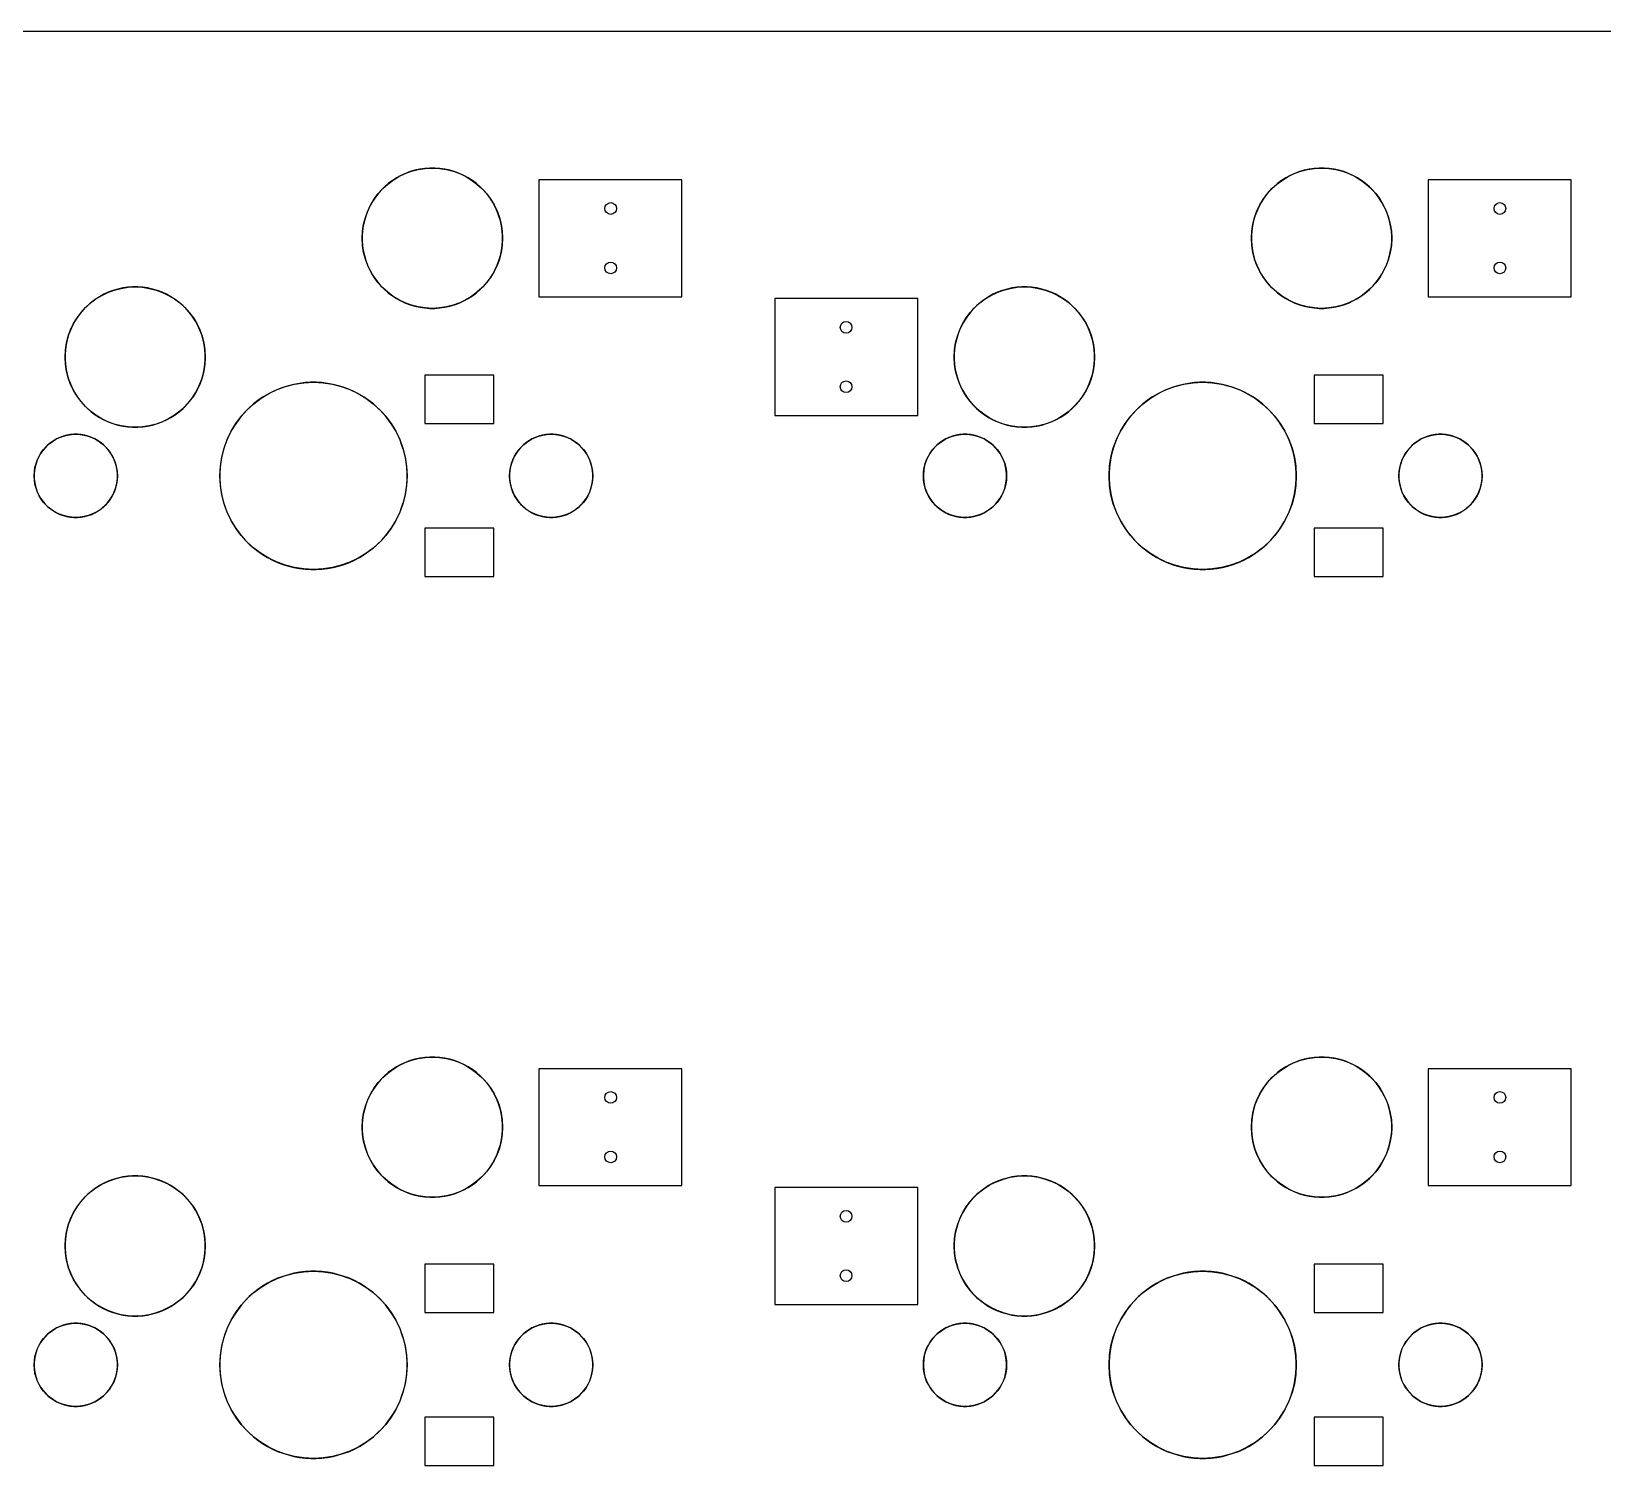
# Model space of a CAD drawing. Header units: millimetres. Extents: x 10 to 238, y 10 to 86.
# Drawn here: x 107.97 to 141.54, y 54.85 to 85.5 of the extents above; entities that cross this region are included whole.
import ezdxf

# ---------------------------------------------------------------- set-up
doc = ezdxf.new("R2010")
doc.units = ezdxf.units.MM

msp = doc.modelspace()

# ---------------------------------------------------------------- linework, layer by layer
at = {"layer": '16_copper'}
for points in [[(121.873, 82.33), (118.815, 82.33), (118.815, 79.83), (121.873, 79.83)], [(140.873, 82.33), (137.815, 82.33), (137.815, 79.83), (140.873, 79.83)], [(126.915, 79.79), (123.857, 79.79), (123.857, 77.29), (126.915, 77.29)], [(117.854, 78.154), (116.38, 78.154), (116.38, 77.117), (117.854, 77.117)], [(136.854, 78.154), (135.38, 78.154), (135.38, 77.117), (136.854, 77.117)], [(117.854, 74.883), (116.38, 74.883), (116.38, 73.847), (117.854, 73.847)], [(136.854, 74.883), (135.38, 74.883), (135.38, 73.847), (136.854, 73.847)], [(121.873, 63.33), (118.815, 63.33), (118.815, 60.83), (121.873, 60.83)], [(140.873, 63.33), (137.815, 63.33), (137.815, 60.83), (140.873, 60.83)], [(126.915, 60.79), (123.857, 60.79), (123.857, 58.29), (126.915, 58.29)], [(117.854, 59.154), (116.38, 59.154), (116.38, 58.117), (117.854, 58.117)], [(136.854, 59.154), (135.38, 59.154), (135.38, 58.117), (136.854, 58.117)], [(117.854, 55.884), (116.38, 55.884), (116.38, 54.847), (117.854, 54.847)], [(136.854, 55.884), (135.38, 55.884), (135.38, 54.847), (136.854, 54.847)]]:
    msp.add_lwpolyline(points, close=True, dxfattribs=at)
at = {"layer": 'drills_NPTH'}
for centre, radius in [((116.54, 81.08), 1.499), ((135.54, 81.08), 1.499), ((110.19, 78.54), 1.499), ((129.19, 78.54), 1.499), ((114, 76), 2), ((133, 76), 2), ((108.92, 76), 0.889), ((119.08, 76), 0.889), ((127.92, 76), 0.889), ((138.08, 76), 0.889), ((116.54, 62.08), 1.499), ((135.54, 62.08), 1.499), ((110.19, 59.54), 1.499), ((129.19, 59.54), 1.499), ((114, 57), 2), ((133, 57), 2), ((108.92, 57), 0.889), ((119.08, 57), 0.889), ((127.92, 57), 0.889), ((138.08, 57), 0.889)]:
    msp.add_circle(centre, radius, dxfattribs=at)
at = {"layer": 'drills_PTH'}
for centre in [(120.35, 81.715), (139.35, 81.715), (120.35, 80.445), (139.35, 80.445), (125.38, 79.175), (125.38, 77.905), (120.35, 62.715), (139.35, 62.715), (120.35, 61.445), (139.35, 61.445), (125.38, 60.175), (125.38, 58.905)]:
    msp.add_circle(centre, 0.125, dxfattribs=at)
at = {"layer": 'holes'}
for points in [[(115.041, 81.026), (115.049, 80.92), (115.064, 80.814), (115.087, 80.709), (115.117, 80.606), (115.155, 80.506), (115.199, 80.409), (115.25, 80.315), (115.308, 80.225), (115.372, 80.139), (115.442, 80.058), (115.518, 79.982), (115.599, 79.912), (115.685, 79.848), (115.775, 79.79), (115.869, 79.739), (115.966, 79.695), (116.066, 79.657), (116.169, 79.627), (116.274, 79.604), (116.38, 79.589), (116.486, 79.581), (116.594, 79.581), (116.7, 79.589), (116.806, 79.604), (116.911, 79.627), (117.014, 79.657), (117.114, 79.695), (117.211, 79.739), (117.305, 79.79), (117.395, 79.848), (117.481, 79.912), (117.562, 79.982), (117.638, 80.058), (117.708, 80.139), (117.772, 80.225), (117.83, 80.315), (117.881, 80.409), (117.925, 80.506), (117.963, 80.606), (117.993, 80.709), (118.016, 80.814), (118.031, 80.92), (118.039, 81.026), (118.039, 81.134), (118.031, 81.24), (118.016, 81.346), (117.993, 81.451), (117.963, 81.554), (117.925, 81.654), (117.881, 81.751), (117.83, 81.845), (117.772, 81.935), (117.708, 82.021), (117.638, 82.102), (117.562, 82.178), (117.481, 82.248), (117.395, 82.312), (117.305, 82.37), (117.211, 82.421), (117.114, 82.465), (117.014, 82.503), (116.911, 82.533), (116.806, 82.556), (116.7, 82.571), (116.594, 82.579), (116.486, 82.579), (116.38, 82.571), (116.274, 82.556), (116.169, 82.533), (116.066, 82.503), (115.966, 82.465), (115.869, 82.421), (115.775, 82.37), (115.685, 82.312), (115.599, 82.248), (115.518, 82.178), (115.442, 82.102), (115.372, 82.021), (115.308, 81.935), (115.25, 81.845), (115.199, 81.751), (115.155, 81.654), (115.117, 81.554), (115.087, 81.451), (115.064, 81.346), (115.049, 81.24), (115.041, 81.134), (115.041, 81.026)], [(134.041, 81.026), (134.049, 80.92), (134.064, 80.814), (134.087, 80.709), (134.117, 80.606), (134.155, 80.506), (134.199, 80.409), (134.25, 80.315), (134.308, 80.225), (134.372, 80.139), (134.442, 80.058), (134.518, 79.982), (134.599, 79.912), (134.685, 79.848), (134.775, 79.79), (134.869, 79.739), (134.966, 79.695), (135.066, 79.657), (135.169, 79.627), (135.274, 79.604), (135.38, 79.589), (135.486, 79.581), (135.594, 79.581), (135.7, 79.589), (135.806, 79.604), (135.911, 79.627), (136.014, 79.657), (136.114, 79.695), (136.211, 79.739), (136.305, 79.79), (136.395, 79.848), (136.481, 79.912), (136.562, 79.982), (136.638, 80.058), (136.708, 80.139), (136.772, 80.225), (136.83, 80.315), (136.881, 80.409), (136.925, 80.506), (136.963, 80.606), (136.993, 80.709), (137.016, 80.814), (137.031, 80.92), (137.039, 81.026), (137.039, 81.134), (137.031, 81.24), (137.016, 81.346), (136.993, 81.451), (136.963, 81.554), (136.925, 81.654), (136.881, 81.751), (136.83, 81.845), (136.772, 81.935), (136.708, 82.021), (136.638, 82.102), (136.562, 82.178), (136.481, 82.248), (136.395, 82.312), (136.305, 82.37), (136.211, 82.421), (136.114, 82.465), (136.014, 82.503), (135.911, 82.533), (135.806, 82.556), (135.7, 82.571), (135.594, 82.579), (135.486, 82.579), (135.38, 82.571), (135.274, 82.556), (135.169, 82.533), (135.066, 82.503), (134.966, 82.465), (134.869, 82.421), (134.775, 82.37), (134.685, 82.312), (134.599, 82.248), (134.518, 82.178), (134.442, 82.102), (134.372, 82.021), (134.308, 81.935), (134.25, 81.845), (134.199, 81.751), (134.155, 81.654), (134.117, 81.554), (134.087, 81.451), (134.064, 81.346), (134.049, 81.24), (134.041, 81.134), (134.041, 81.026)], [(108.691, 78.486), (108.699, 78.38), (108.714, 78.274), (108.737, 78.169), (108.767, 78.066), (108.805, 77.966), (108.849, 77.869), (108.9, 77.775), (108.958, 77.685), (109.022, 77.599), (109.092, 77.518), (109.168, 77.442), (109.249, 77.372), (109.335, 77.308), (109.425, 77.25), (109.519, 77.199), (109.616, 77.155), (109.716, 77.117), (109.819, 77.087), (109.924, 77.064), (110.03, 77.049), (110.136, 77.041), (110.244, 77.041), (110.35, 77.049), (110.456, 77.064), (110.561, 77.087), (110.664, 77.117), (110.764, 77.155), (110.861, 77.199), (110.955, 77.25), (111.045, 77.308), (111.131, 77.372), (111.212, 77.442), (111.288, 77.518), (111.358, 77.599), (111.422, 77.685), (111.48, 77.775), (111.531, 77.869), (111.575, 77.966), (111.613, 78.066), (111.643, 78.169), (111.666, 78.274), (111.681, 78.38), (111.689, 78.486), (111.689, 78.594), (111.681, 78.7), (111.666, 78.806), (111.643, 78.911), (111.613, 79.014), (111.575, 79.114), (111.531, 79.211), (111.48, 79.305), (111.422, 79.395), (111.358, 79.481), (111.288, 79.562), (111.212, 79.638), (111.131, 79.708), (111.045, 79.772), (110.955, 79.83), (110.861, 79.881), (110.764, 79.925), (110.664, 79.963), (110.561, 79.993), (110.456, 80.016), (110.35, 80.031), (110.244, 80.039), (110.136, 80.039), (110.03, 80.031), (109.924, 80.016), (109.819, 79.993), (109.716, 79.963), (109.616, 79.925), (109.519, 79.881), (109.425, 79.83), (109.335, 79.772), (109.249, 79.708), (109.168, 79.638), (109.092, 79.562), (109.022, 79.481), (108.958, 79.395), (108.9, 79.305), (108.849, 79.211), (108.805, 79.114), (108.767, 79.014), (108.737, 78.911), (108.714, 78.806), (108.699, 78.7), (108.691, 78.594), (108.691, 78.486)], [(127.691, 78.486), (127.699, 78.38), (127.714, 78.274), (127.737, 78.169), (127.767, 78.066), (127.805, 77.966), (127.849, 77.869), (127.9, 77.775), (127.958, 77.685), (128.022, 77.599), (128.092, 77.518), (128.168, 77.442), (128.249, 77.372), (128.335, 77.308), (128.425, 77.25), (128.519, 77.199), (128.616, 77.155), (128.716, 77.117), (128.819, 77.087), (128.924, 77.064), (129.03, 77.049), (129.136, 77.041), (129.244, 77.041), (129.35, 77.049), (129.456, 77.064), (129.561, 77.087), (129.664, 77.117), (129.764, 77.155), (129.861, 77.199), (129.955, 77.25), (130.045, 77.308), (130.131, 77.372), (130.212, 77.442), (130.288, 77.518), (130.358, 77.599), (130.422, 77.685), (130.48, 77.775), (130.531, 77.869), (130.575, 77.966), (130.613, 78.066), (130.643, 78.169), (130.666, 78.274), (130.681, 78.38), (130.689, 78.486), (130.689, 78.594), (130.681, 78.7), (130.666, 78.806), (130.643, 78.911), (130.613, 79.014), (130.575, 79.114), (130.531, 79.211), (130.48, 79.305), (130.422, 79.395), (130.358, 79.481), (130.288, 79.562), (130.212, 79.638), (130.131, 79.708), (130.045, 79.772), (129.955, 79.83), (129.861, 79.881), (129.764, 79.925), (129.664, 79.963), (129.561, 79.993), (129.456, 80.016), (129.35, 80.031), (129.244, 80.039), (129.136, 80.039), (129.03, 80.031), (128.924, 80.016), (128.819, 79.993), (128.716, 79.963), (128.616, 79.925), (128.519, 79.881), (128.425, 79.83), (128.335, 79.772), (128.249, 79.708), (128.168, 79.638), (128.092, 79.562), (128.022, 79.481), (127.958, 79.395), (127.9, 79.305), (127.849, 79.211), (127.805, 79.114), (127.767, 79.014), (127.737, 78.911), (127.714, 78.806), (127.699, 78.7), (127.691, 78.594), (127.691, 78.486)], [(112, 75.94), (112.007, 75.819), (112.022, 75.699), (112.044, 75.58), (112.073, 75.463), (112.109, 75.347), (112.151, 75.234), (112.201, 75.124), (112.257, 75.017), (112.32, 74.914), (112.388, 74.814), (112.463, 74.719), (112.543, 74.629), (112.629, 74.543), (112.719, 74.463), (112.814, 74.388), (112.914, 74.32), (113.017, 74.257), (113.124, 74.201), (113.234, 74.151), (113.347, 74.109), (113.463, 74.073), (113.58, 74.044), (113.699, 74.022), (113.819, 74.007), (113.94, 74), (114.06, 74), (114.181, 74.007), (114.301, 74.022), (114.42, 74.044), (114.537, 74.073), (114.653, 74.109), (114.766, 74.151), (114.876, 74.201), (114.983, 74.257), (115.086, 74.32), (115.186, 74.388), (115.281, 74.463), (115.371, 74.543), (115.457, 74.629), (115.537, 74.719), (115.612, 74.814), (115.68, 74.914), (115.743, 75.017), (115.799, 75.124), (115.849, 75.234), (115.891, 75.347), (115.927, 75.463), (115.956, 75.58), (115.978, 75.699), (115.993, 75.819), (116, 75.94), (116, 76.06), (115.993, 76.181), (115.978, 76.301), (115.956, 76.42), (115.927, 76.537), (115.891, 76.653), (115.849, 76.766), (115.799, 76.876), (115.743, 76.983), (115.68, 77.086), (115.612, 77.186), (115.537, 77.281), (115.457, 77.371), (115.371, 77.457), (115.281, 77.537), (115.186, 77.612), (115.086, 77.68), (114.983, 77.743), (114.876, 77.799), (114.766, 77.849), (114.653, 77.891), (114.537, 77.927), (114.42, 77.956), (114.301, 77.978), (114.181, 77.993), (114.06, 78), (113.94, 78), (113.819, 77.993), (113.699, 77.978), (113.58, 77.956), (113.463, 77.927), (113.347, 77.891), (113.234, 77.849), (113.124, 77.799), (113.017, 77.743), (112.914, 77.68), (112.814, 77.612), (112.719, 77.537), (112.629, 77.457), (112.543, 77.371), (112.463, 77.281), (112.388, 77.186), (112.32, 77.086), (112.257, 76.983), (112.201, 76.876), (112.151, 76.766), (112.109, 76.653), (112.073, 76.537), (112.044, 76.42), (112.022, 76.301), (112.007, 76.181), (112, 76.06), (112, 75.94)], [(131, 75.94), (131.007, 75.819), (131.022, 75.699), (131.044, 75.58), (131.073, 75.463), (131.109, 75.347), (131.151, 75.234), (131.201, 75.124), (131.257, 75.017), (131.32, 74.914), (131.388, 74.814), (131.463, 74.719), (131.543, 74.629), (131.629, 74.543), (131.719, 74.463), (131.814, 74.388), (131.914, 74.32), (132.017, 74.257), (132.124, 74.201), (132.234, 74.151), (132.347, 74.109), (132.463, 74.073), (132.58, 74.044), (132.699, 74.022), (132.819, 74.007), (132.94, 74), (133.06, 74), (133.181, 74.007), (133.301, 74.022), (133.42, 74.044), (133.537, 74.073), (133.653, 74.109), (133.766, 74.151), (133.876, 74.201), (133.983, 74.257), (134.086, 74.32), (134.186, 74.388), (134.281, 74.463), (134.371, 74.543), (134.457, 74.629), (134.537, 74.719), (134.612, 74.814), (134.68, 74.914), (134.743, 75.017), (134.799, 75.124), (134.849, 75.234), (134.891, 75.347), (134.927, 75.463), (134.956, 75.58), (134.978, 75.699), (134.993, 75.819), (135, 75.94), (135, 76.06), (134.993, 76.181), (134.978, 76.301), (134.956, 76.42), (134.927, 76.537), (134.891, 76.653), (134.849, 76.766), (134.799, 76.876), (134.743, 76.983), (134.68, 77.086), (134.612, 77.186), (134.537, 77.281), (134.457, 77.371), (134.371, 77.457), (134.281, 77.537), (134.186, 77.612), (134.086, 77.68), (133.983, 77.743), (133.876, 77.799), (133.766, 77.849), (133.653, 77.891), (133.537, 77.927), (133.42, 77.956), (133.301, 77.978), (133.181, 77.993), (133.06, 78), (132.94, 78), (132.819, 77.993), (132.699, 77.978), (132.58, 77.956), (132.463, 77.927), (132.347, 77.891), (132.234, 77.849), (132.124, 77.799), (132.017, 77.743), (131.914, 77.68), (131.814, 77.612), (131.719, 77.537), (131.629, 77.457), (131.543, 77.371), (131.463, 77.281), (131.388, 77.186), (131.32, 77.086), (131.257, 76.983), (131.201, 76.876), (131.151, 76.766), (131.109, 76.653), (131.073, 76.537), (131.044, 76.42), (131.022, 76.301), (131.007, 76.181), (131, 76.06), (131, 75.94)], [(108.031, 75.961), (108.038, 75.884), (108.051, 75.807), (108.071, 75.732), (108.098, 75.659), (108.131, 75.589), (108.17, 75.522), (108.214, 75.458), (108.264, 75.399), (108.319, 75.344), (108.378, 75.294), (108.442, 75.25), (108.509, 75.211), (108.579, 75.178), (108.652, 75.151), (108.727, 75.131), (108.804, 75.118), (108.881, 75.111), (108.959, 75.111), (109.036, 75.118), (109.113, 75.131), (109.188, 75.151), (109.261, 75.178), (109.331, 75.211), (109.398, 75.25), (109.462, 75.294), (109.521, 75.344), (109.576, 75.399), (109.626, 75.458), (109.67, 75.522), (109.709, 75.589), (109.742, 75.659), (109.769, 75.732), (109.789, 75.807), (109.802, 75.884), (109.809, 75.961), (109.809, 76.039), (109.802, 76.116), (109.789, 76.193), (109.769, 76.268), (109.742, 76.341), (109.709, 76.411), (109.67, 76.478), (109.626, 76.542), (109.576, 76.601), (109.521, 76.656), (109.462, 76.706), (109.398, 76.75), (109.331, 76.789), (109.261, 76.822), (109.188, 76.849), (109.113, 76.869), (109.036, 76.882), (108.959, 76.889), (108.881, 76.889), (108.804, 76.882), (108.727, 76.869), (108.652, 76.849), (108.579, 76.822), (108.509, 76.789), (108.442, 76.75), (108.378, 76.706), (108.319, 76.656), (108.264, 76.601), (108.214, 76.542), (108.17, 76.478), (108.131, 76.411), (108.098, 76.341), (108.071, 76.268), (108.051, 76.193), (108.038, 76.116), (108.031, 76.039), (108.031, 75.961)], [(118.191, 75.961), (118.198, 75.884), (118.211, 75.807), (118.231, 75.732), (118.258, 75.659), (118.291, 75.589), (118.33, 75.522), (118.374, 75.458), (118.424, 75.399), (118.479, 75.344), (118.538, 75.294), (118.602, 75.25), (118.669, 75.211), (118.739, 75.178), (118.812, 75.151), (118.887, 75.131), (118.964, 75.118), (119.041, 75.111), (119.119, 75.111), (119.196, 75.118), (119.273, 75.131), (119.348, 75.151), (119.421, 75.178), (119.491, 75.211), (119.558, 75.25), (119.622, 75.294), (119.681, 75.344), (119.736, 75.399), (119.786, 75.458), (119.83, 75.522), (119.869, 75.589), (119.902, 75.659), (119.929, 75.732), (119.949, 75.807), (119.962, 75.884), (119.969, 75.961), (119.969, 76.039), (119.962, 76.116), (119.949, 76.193), (119.929, 76.268), (119.902, 76.341), (119.869, 76.411), (119.83, 76.478), (119.786, 76.542), (119.736, 76.601), (119.681, 76.656), (119.622, 76.706), (119.558, 76.75), (119.491, 76.789), (119.421, 76.822), (119.348, 76.849), (119.273, 76.869), (119.196, 76.882), (119.119, 76.889), (119.041, 76.889), (118.964, 76.882), (118.887, 76.869), (118.812, 76.849), (118.739, 76.822), (118.669, 76.789), (118.602, 76.75), (118.538, 76.706), (118.479, 76.656), (118.424, 76.601), (118.374, 76.542), (118.33, 76.478), (118.291, 76.411), (118.258, 76.341), (118.231, 76.268), (118.211, 76.193), (118.198, 76.116), (118.191, 76.039), (118.191, 75.961)], [(127.031, 75.961), (127.038, 75.884), (127.051, 75.807), (127.071, 75.732), (127.098, 75.659), (127.131, 75.589), (127.17, 75.522), (127.214, 75.458), (127.264, 75.399), (127.319, 75.344), (127.378, 75.294), (127.442, 75.25), (127.509, 75.211), (127.579, 75.178), (127.652, 75.151), (127.727, 75.131), (127.804, 75.118), (127.881, 75.111), (127.959, 75.111), (128.036, 75.118), (128.113, 75.131), (128.188, 75.151), (128.261, 75.178), (128.331, 75.211), (128.398, 75.25), (128.462, 75.294), (128.521, 75.344), (128.576, 75.399), (128.626, 75.458), (128.67, 75.522), (128.709, 75.589), (128.742, 75.659), (128.769, 75.732), (128.789, 75.807), (128.802, 75.884), (128.809, 75.961), (128.809, 76.039), (128.802, 76.116), (128.789, 76.193), (128.769, 76.268), (128.742, 76.341), (128.709, 76.411), (128.67, 76.478), (128.626, 76.542), (128.576, 76.601), (128.521, 76.656), (128.462, 76.706), (128.398, 76.75), (128.331, 76.789), (128.261, 76.822), (128.188, 76.849), (128.113, 76.869), (128.036, 76.882), (127.959, 76.889), (127.881, 76.889), (127.804, 76.882), (127.727, 76.869), (127.652, 76.849), (127.579, 76.822), (127.509, 76.789), (127.442, 76.75), (127.378, 76.706), (127.319, 76.656), (127.264, 76.601), (127.214, 76.542), (127.17, 76.478), (127.131, 76.411), (127.098, 76.341), (127.071, 76.268), (127.051, 76.193), (127.038, 76.116), (127.031, 76.039), (127.031, 75.961)], [(137.191, 75.961), (137.198, 75.884), (137.211, 75.807), (137.231, 75.732), (137.258, 75.659), (137.291, 75.589), (137.33, 75.522), (137.374, 75.458), (137.424, 75.399), (137.479, 75.344), (137.538, 75.294), (137.602, 75.25), (137.669, 75.211), (137.739, 75.178), (137.812, 75.151), (137.887, 75.131), (137.964, 75.118), (138.041, 75.111), (138.119, 75.111), (138.196, 75.118), (138.273, 75.131), (138.348, 75.151), (138.421, 75.178), (138.491, 75.211), (138.558, 75.25), (138.622, 75.294), (138.681, 75.344), (138.736, 75.399), (138.786, 75.458), (138.83, 75.522), (138.869, 75.589), (138.902, 75.659), (138.929, 75.732), (138.949, 75.807), (138.962, 75.884), (138.969, 75.961), (138.969, 76.039), (138.962, 76.116), (138.949, 76.193), (138.929, 76.268), (138.902, 76.341), (138.869, 76.411), (138.83, 76.478), (138.786, 76.542), (138.736, 76.601), (138.681, 76.656), (138.622, 76.706), (138.558, 76.75), (138.491, 76.789), (138.421, 76.822), (138.348, 76.849), (138.273, 76.869), (138.196, 76.882), (138.119, 76.889), (138.041, 76.889), (137.964, 76.882), (137.887, 76.869), (137.812, 76.849), (137.739, 76.822), (137.669, 76.789), (137.602, 76.75), (137.538, 76.706), (137.479, 76.656), (137.424, 76.601), (137.374, 76.542), (137.33, 76.478), (137.291, 76.411), (137.258, 76.341), (137.231, 76.268), (137.211, 76.193), (137.198, 76.116), (137.191, 76.039), (137.191, 75.961)], [(115.041, 62.026), (115.049, 61.92), (115.064, 61.814), (115.087, 61.709), (115.117, 61.606), (115.155, 61.506), (115.199, 61.409), (115.25, 61.315), (115.308, 61.225), (115.372, 61.139), (115.442, 61.058), (115.518, 60.982), (115.599, 60.912), (115.685, 60.848), (115.775, 60.79), (115.869, 60.739), (115.966, 60.695), (116.066, 60.657), (116.169, 60.627), (116.274, 60.604), (116.38, 60.589), (116.486, 60.581), (116.594, 60.581), (116.7, 60.589), (116.806, 60.604), (116.911, 60.627), (117.014, 60.657), (117.114, 60.695), (117.211, 60.739), (117.305, 60.79), (117.395, 60.848), (117.481, 60.912), (117.562, 60.982), (117.638, 61.058), (117.708, 61.139), (117.772, 61.225), (117.83, 61.315), (117.881, 61.409), (117.925, 61.506), (117.963, 61.606), (117.993, 61.709), (118.016, 61.814), (118.031, 61.92), (118.039, 62.026), (118.039, 62.134), (118.031, 62.24), (118.016, 62.346), (117.993, 62.451), (117.963, 62.554), (117.925, 62.654), (117.881, 62.751), (117.83, 62.845), (117.772, 62.935), (117.708, 63.021), (117.638, 63.102), (117.562, 63.178), (117.481, 63.248), (117.395, 63.312), (117.305, 63.37), (117.211, 63.421), (117.114, 63.465), (117.014, 63.503), (116.911, 63.533), (116.806, 63.556), (116.7, 63.571), (116.594, 63.579), (116.486, 63.579), (116.38, 63.571), (116.274, 63.556), (116.169, 63.533), (116.066, 63.503), (115.966, 63.465), (115.869, 63.421), (115.775, 63.37), (115.685, 63.312), (115.599, 63.248), (115.518, 63.178), (115.442, 63.102), (115.372, 63.021), (115.308, 62.935), (115.25, 62.845), (115.199, 62.751), (115.155, 62.654), (115.117, 62.554), (115.087, 62.451), (115.064, 62.346), (115.049, 62.24), (115.041, 62.134), (115.041, 62.026)], [(134.041, 62.026), (134.049, 61.92), (134.064, 61.814), (134.087, 61.709), (134.117, 61.606), (134.155, 61.506), (134.199, 61.409), (134.25, 61.315), (134.308, 61.225), (134.372, 61.139), (134.442, 61.058), (134.518, 60.982), (134.599, 60.912), (134.685, 60.848), (134.775, 60.79), (134.869, 60.739), (134.966, 60.695), (135.066, 60.657), (135.169, 60.627), (135.274, 60.604), (135.38, 60.589), (135.486, 60.581), (135.594, 60.581), (135.7, 60.589), (135.806, 60.604), (135.911, 60.627), (136.014, 60.657), (136.114, 60.695), (136.211, 60.739), (136.305, 60.79), (136.395, 60.848), (136.481, 60.912), (136.562, 60.982), (136.638, 61.058), (136.708, 61.139), (136.772, 61.225), (136.83, 61.315), (136.881, 61.409), (136.925, 61.506), (136.963, 61.606), (136.993, 61.709), (137.016, 61.814), (137.031, 61.92), (137.039, 62.026), (137.039, 62.134), (137.031, 62.24), (137.016, 62.346), (136.993, 62.451), (136.963, 62.554), (136.925, 62.654), (136.881, 62.751), (136.83, 62.845), (136.772, 62.935), (136.708, 63.021), (136.638, 63.102), (136.562, 63.178), (136.481, 63.248), (136.395, 63.312), (136.305, 63.37), (136.211, 63.421), (136.114, 63.465), (136.014, 63.503), (135.911, 63.533), (135.806, 63.556), (135.7, 63.571), (135.594, 63.579), (135.486, 63.579), (135.38, 63.571), (135.274, 63.556), (135.169, 63.533), (135.066, 63.503), (134.966, 63.465), (134.869, 63.421), (134.775, 63.37), (134.685, 63.312), (134.599, 63.248), (134.518, 63.178), (134.442, 63.102), (134.372, 63.021), (134.308, 62.935), (134.25, 62.845), (134.199, 62.751), (134.155, 62.654), (134.117, 62.554), (134.087, 62.451), (134.064, 62.346), (134.049, 62.24), (134.041, 62.134), (134.041, 62.026)], [(108.691, 59.486), (108.699, 59.38), (108.714, 59.274), (108.737, 59.169), (108.767, 59.066), (108.805, 58.966), (108.849, 58.869), (108.9, 58.775), (108.958, 58.685), (109.022, 58.599), (109.092, 58.518), (109.168, 58.442), (109.249, 58.372), (109.335, 58.308), (109.425, 58.25), (109.519, 58.199), (109.616, 58.155), (109.716, 58.117), (109.819, 58.087), (109.924, 58.064), (110.03, 58.049), (110.136, 58.041), (110.244, 58.041), (110.35, 58.049), (110.456, 58.064), (110.561, 58.087), (110.664, 58.117), (110.764, 58.155), (110.861, 58.199), (110.955, 58.25), (111.045, 58.308), (111.131, 58.372), (111.212, 58.442), (111.288, 58.518), (111.358, 58.599), (111.422, 58.685), (111.48, 58.775), (111.531, 58.869), (111.575, 58.966), (111.613, 59.066), (111.643, 59.169), (111.666, 59.274), (111.681, 59.38), (111.689, 59.486), (111.689, 59.594), (111.681, 59.7), (111.666, 59.806), (111.643, 59.911), (111.613, 60.014), (111.575, 60.114), (111.531, 60.211), (111.48, 60.305), (111.422, 60.395), (111.358, 60.481), (111.288, 60.562), (111.212, 60.638), (111.131, 60.708), (111.045, 60.772), (110.955, 60.83), (110.861, 60.881), (110.764, 60.925), (110.664, 60.963), (110.561, 60.993), (110.456, 61.016), (110.35, 61.031), (110.244, 61.039), (110.136, 61.039), (110.03, 61.031), (109.924, 61.016), (109.819, 60.993), (109.716, 60.963), (109.616, 60.925), (109.519, 60.881), (109.425, 60.83), (109.335, 60.772), (109.249, 60.708), (109.168, 60.638), (109.092, 60.562), (109.022, 60.481), (108.958, 60.395), (108.9, 60.305), (108.849, 60.211), (108.805, 60.114), (108.767, 60.014), (108.737, 59.911), (108.714, 59.806), (108.699, 59.7), (108.691, 59.594), (108.691, 59.486)], [(127.691, 59.486), (127.699, 59.38), (127.714, 59.274), (127.737, 59.169), (127.767, 59.066), (127.805, 58.966), (127.849, 58.869), (127.9, 58.775), (127.958, 58.685), (128.022, 58.599), (128.092, 58.518), (128.168, 58.442), (128.249, 58.372), (128.335, 58.308), (128.425, 58.25), (128.519, 58.199), (128.616, 58.155), (128.716, 58.117), (128.819, 58.087), (128.924, 58.064), (129.03, 58.049), (129.136, 58.041), (129.244, 58.041), (129.35, 58.049), (129.456, 58.064), (129.561, 58.087), (129.664, 58.117), (129.764, 58.155), (129.861, 58.199), (129.955, 58.25), (130.045, 58.308), (130.131, 58.372), (130.212, 58.442), (130.288, 58.518), (130.358, 58.599), (130.422, 58.685), (130.48, 58.775), (130.531, 58.869), (130.575, 58.966), (130.613, 59.066), (130.643, 59.169), (130.666, 59.274), (130.681, 59.38), (130.689, 59.486), (130.689, 59.594), (130.681, 59.7), (130.666, 59.806), (130.643, 59.911), (130.613, 60.014), (130.575, 60.114), (130.531, 60.211), (130.48, 60.305), (130.422, 60.395), (130.358, 60.481), (130.288, 60.562), (130.212, 60.638), (130.131, 60.708), (130.045, 60.772), (129.955, 60.83), (129.861, 60.881), (129.764, 60.925), (129.664, 60.963), (129.561, 60.993), (129.456, 61.016), (129.35, 61.031), (129.244, 61.039), (129.136, 61.039), (129.03, 61.031), (128.924, 61.016), (128.819, 60.993), (128.716, 60.963), (128.616, 60.925), (128.519, 60.881), (128.425, 60.83), (128.335, 60.772), (128.249, 60.708), (128.168, 60.638), (128.092, 60.562), (128.022, 60.481), (127.958, 60.395), (127.9, 60.305), (127.849, 60.211), (127.805, 60.114), (127.767, 60.014), (127.737, 59.911), (127.714, 59.806), (127.699, 59.7), (127.691, 59.594), (127.691, 59.486)], [(112, 56.94), (112.007, 56.819), (112.022, 56.699), (112.044, 56.58), (112.073, 56.463), (112.109, 56.347), (112.151, 56.234), (112.201, 56.124), (112.257, 56.017), (112.32, 55.914), (112.388, 55.814), (112.463, 55.719), (112.543, 55.629), (112.629, 55.543), (112.719, 55.463), (112.814, 55.388), (112.914, 55.32), (113.017, 55.257), (113.124, 55.201), (113.234, 55.151), (113.347, 55.109), (113.463, 55.073), (113.58, 55.044), (113.699, 55.022), (113.819, 55.007), (113.94, 55), (114.06, 55), (114.181, 55.007), (114.301, 55.022), (114.42, 55.044), (114.537, 55.073), (114.653, 55.109), (114.766, 55.151), (114.876, 55.201), (114.983, 55.257), (115.086, 55.32), (115.186, 55.388), (115.281, 55.463), (115.371, 55.543), (115.457, 55.629), (115.537, 55.719), (115.612, 55.814), (115.68, 55.914), (115.743, 56.017), (115.799, 56.124), (115.849, 56.234), (115.891, 56.347), (115.927, 56.463), (115.956, 56.58), (115.978, 56.699), (115.993, 56.819), (116, 56.94), (116, 57.06), (115.993, 57.181), (115.978, 57.301), (115.956, 57.42), (115.927, 57.537), (115.891, 57.653), (115.849, 57.766), (115.799, 57.876), (115.743, 57.983), (115.68, 58.086), (115.612, 58.186), (115.537, 58.281), (115.457, 58.371), (115.371, 58.457), (115.281, 58.537), (115.186, 58.612), (115.086, 58.68), (114.983, 58.743), (114.876, 58.799), (114.766, 58.849), (114.653, 58.891), (114.537, 58.927), (114.42, 58.956), (114.301, 58.978), (114.181, 58.993), (114.06, 59), (113.94, 59), (113.819, 58.993), (113.699, 58.978), (113.58, 58.956), (113.463, 58.927), (113.347, 58.891), (113.234, 58.849), (113.124, 58.799), (113.017, 58.743), (112.914, 58.68), (112.814, 58.612), (112.719, 58.537), (112.629, 58.457), (112.543, 58.371), (112.463, 58.281), (112.388, 58.186), (112.32, 58.086), (112.257, 57.983), (112.201, 57.876), (112.151, 57.766), (112.109, 57.653), (112.073, 57.537), (112.044, 57.42), (112.022, 57.301), (112.007, 57.181), (112, 57.06), (112, 56.94)], [(131, 56.94), (131.007, 56.819), (131.022, 56.699), (131.044, 56.58), (131.073, 56.463), (131.109, 56.347), (131.151, 56.234), (131.201, 56.124), (131.257, 56.017), (131.32, 55.914), (131.388, 55.814), (131.463, 55.719), (131.543, 55.629), (131.629, 55.543), (131.719, 55.463), (131.814, 55.388), (131.914, 55.32), (132.017, 55.257), (132.124, 55.201), (132.234, 55.151), (132.347, 55.109), (132.463, 55.073), (132.58, 55.044), (132.699, 55.022), (132.819, 55.007), (132.94, 55), (133.06, 55), (133.181, 55.007), (133.301, 55.022), (133.42, 55.044), (133.537, 55.073), (133.653, 55.109), (133.766, 55.151), (133.876, 55.201), (133.983, 55.257), (134.086, 55.32), (134.186, 55.388), (134.281, 55.463), (134.371, 55.543), (134.457, 55.629), (134.537, 55.719), (134.612, 55.814), (134.68, 55.914), (134.743, 56.017), (134.799, 56.124), (134.849, 56.234), (134.891, 56.347), (134.927, 56.463), (134.956, 56.58), (134.978, 56.699), (134.993, 56.819), (135, 56.94), (135, 57.06), (134.993, 57.181), (134.978, 57.301), (134.956, 57.42), (134.927, 57.537), (134.891, 57.653), (134.849, 57.766), (134.799, 57.876), (134.743, 57.983), (134.68, 58.086), (134.612, 58.186), (134.537, 58.281), (134.457, 58.371), (134.371, 58.457), (134.281, 58.537), (134.186, 58.612), (134.086, 58.68), (133.983, 58.743), (133.876, 58.799), (133.766, 58.849), (133.653, 58.891), (133.537, 58.927), (133.42, 58.956), (133.301, 58.978), (133.181, 58.993), (133.06, 59), (132.94, 59), (132.819, 58.993), (132.699, 58.978), (132.58, 58.956), (132.463, 58.927), (132.347, 58.891), (132.234, 58.849), (132.124, 58.799), (132.017, 58.743), (131.914, 58.68), (131.814, 58.612), (131.719, 58.537), (131.629, 58.457), (131.543, 58.371), (131.463, 58.281), (131.388, 58.186), (131.32, 58.086), (131.257, 57.983), (131.201, 57.876), (131.151, 57.766), (131.109, 57.653), (131.073, 57.537), (131.044, 57.42), (131.022, 57.301), (131.007, 57.181), (131, 57.06), (131, 56.94)], [(108.031, 56.961), (108.038, 56.884), (108.051, 56.807), (108.071, 56.732), (108.098, 56.659), (108.131, 56.589), (108.17, 56.522), (108.214, 56.458), (108.264, 56.399), (108.319, 56.344), (108.378, 56.294), (108.442, 56.25), (108.509, 56.211), (108.579, 56.178), (108.652, 56.151), (108.727, 56.131), (108.804, 56.118), (108.881, 56.111), (108.959, 56.111), (109.036, 56.118), (109.113, 56.131), (109.188, 56.151), (109.261, 56.178), (109.331, 56.211), (109.398, 56.25), (109.462, 56.294), (109.521, 56.344), (109.576, 56.399), (109.626, 56.458), (109.67, 56.522), (109.709, 56.589), (109.742, 56.659), (109.769, 56.732), (109.789, 56.807), (109.802, 56.884), (109.809, 56.961), (109.809, 57.039), (109.802, 57.116), (109.789, 57.193), (109.769, 57.268), (109.742, 57.341), (109.709, 57.411), (109.67, 57.478), (109.626, 57.542), (109.576, 57.601), (109.521, 57.656), (109.462, 57.706), (109.398, 57.75), (109.331, 57.789), (109.261, 57.822), (109.188, 57.849), (109.113, 57.869), (109.036, 57.882), (108.959, 57.889), (108.881, 57.889), (108.804, 57.882), (108.727, 57.869), (108.652, 57.849), (108.579, 57.822), (108.509, 57.789), (108.442, 57.75), (108.378, 57.706), (108.319, 57.656), (108.264, 57.601), (108.214, 57.542), (108.17, 57.478), (108.131, 57.411), (108.098, 57.341), (108.071, 57.268), (108.051, 57.193), (108.038, 57.116), (108.031, 57.039), (108.031, 56.961)], [(118.191, 56.961), (118.198, 56.884), (118.211, 56.807), (118.231, 56.732), (118.258, 56.659), (118.291, 56.589), (118.33, 56.522), (118.374, 56.458), (118.424, 56.399), (118.479, 56.344), (118.538, 56.294), (118.602, 56.25), (118.669, 56.211), (118.739, 56.178), (118.812, 56.151), (118.887, 56.131), (118.964, 56.118), (119.041, 56.111), (119.119, 56.111), (119.196, 56.118), (119.273, 56.131), (119.348, 56.151), (119.421, 56.178), (119.491, 56.211), (119.558, 56.25), (119.622, 56.294), (119.681, 56.344), (119.736, 56.399), (119.786, 56.458), (119.83, 56.522), (119.869, 56.589), (119.902, 56.659), (119.929, 56.732), (119.949, 56.807), (119.962, 56.884), (119.969, 56.961), (119.969, 57.039), (119.962, 57.116), (119.949, 57.193), (119.929, 57.268), (119.902, 57.341), (119.869, 57.411), (119.83, 57.478), (119.786, 57.542), (119.736, 57.601), (119.681, 57.656), (119.622, 57.706), (119.558, 57.75), (119.491, 57.789), (119.421, 57.822), (119.348, 57.849), (119.273, 57.869), (119.196, 57.882), (119.119, 57.889), (119.041, 57.889), (118.964, 57.882), (118.887, 57.869), (118.812, 57.849), (118.739, 57.822), (118.669, 57.789), (118.602, 57.75), (118.538, 57.706), (118.479, 57.656), (118.424, 57.601), (118.374, 57.542), (118.33, 57.478), (118.291, 57.411), (118.258, 57.341), (118.231, 57.268), (118.211, 57.193), (118.198, 57.116), (118.191, 57.039), (118.191, 56.961)], [(127.031, 56.961), (127.038, 56.884), (127.051, 56.807), (127.071, 56.732), (127.098, 56.659), (127.131, 56.589), (127.17, 56.522), (127.214, 56.458), (127.264, 56.399), (127.319, 56.344), (127.378, 56.294), (127.442, 56.25), (127.509, 56.211), (127.579, 56.178), (127.652, 56.151), (127.727, 56.131), (127.804, 56.118), (127.881, 56.111), (127.959, 56.111), (128.036, 56.118), (128.113, 56.131), (128.188, 56.151), (128.261, 56.178), (128.331, 56.211), (128.398, 56.25), (128.462, 56.294), (128.521, 56.344), (128.576, 56.399), (128.626, 56.458), (128.67, 56.522), (128.709, 56.589), (128.742, 56.659), (128.769, 56.732), (128.789, 56.807), (128.802, 56.884), (128.809, 56.961), (128.809, 57.039), (128.802, 57.116), (128.789, 57.193), (128.769, 57.268), (128.742, 57.341), (128.709, 57.411), (128.67, 57.478), (128.626, 57.542), (128.576, 57.601), (128.521, 57.656), (128.462, 57.706), (128.398, 57.75), (128.331, 57.789), (128.261, 57.822), (128.188, 57.849), (128.113, 57.869), (128.036, 57.882), (127.959, 57.889), (127.881, 57.889), (127.804, 57.882), (127.727, 57.869), (127.652, 57.849), (127.579, 57.822), (127.509, 57.789), (127.442, 57.75), (127.378, 57.706), (127.319, 57.656), (127.264, 57.601), (127.214, 57.542), (127.17, 57.478), (127.131, 57.411), (127.098, 57.341), (127.071, 57.268), (127.051, 57.193), (127.038, 57.116), (127.031, 57.039), (127.031, 56.961)], [(137.191, 56.961), (137.198, 56.884), (137.211, 56.807), (137.231, 56.732), (137.258, 56.659), (137.291, 56.589), (137.33, 56.522), (137.374, 56.458), (137.424, 56.399), (137.479, 56.344), (137.538, 56.294), (137.602, 56.25), (137.669, 56.211), (137.739, 56.178), (137.812, 56.151), (137.887, 56.131), (137.964, 56.118), (138.041, 56.111), (138.119, 56.111), (138.196, 56.118), (138.273, 56.131), (138.348, 56.151), (138.421, 56.178), (138.491, 56.211), (138.558, 56.25), (138.622, 56.294), (138.681, 56.344), (138.736, 56.399), (138.786, 56.458), (138.83, 56.522), (138.869, 56.589), (138.902, 56.659), (138.929, 56.732), (138.949, 56.807), (138.962, 56.884), (138.969, 56.961), (138.969, 57.039), (138.962, 57.116), (138.949, 57.193), (138.929, 57.268), (138.902, 57.341), (138.869, 57.411), (138.83, 57.478), (138.786, 57.542), (138.736, 57.601), (138.681, 57.656), (138.622, 57.706), (138.558, 57.75), (138.491, 57.789), (138.421, 57.822), (138.348, 57.849), (138.273, 57.869), (138.196, 57.882), (138.119, 57.889), (138.041, 57.889), (137.964, 57.882), (137.887, 57.869), (137.812, 57.849), (137.739, 57.822), (137.669, 57.789), (137.602, 57.75), (137.538, 57.706), (137.479, 57.656), (137.424, 57.601), (137.374, 57.542), (137.33, 57.478), (137.291, 57.411), (137.258, 57.341), (137.231, 57.268), (137.211, 57.193), (137.198, 57.116), (137.191, 57.039), (137.191, 56.961)]]:
    msp.add_lwpolyline(points, close=True, dxfattribs=at)
at = {"layer": 'outline'}
msp.add_lwpolyline([(232.75, 85.5), (14.25, 85.5)], dxfattribs=at)

doc.saveas('drawing.dxf')
